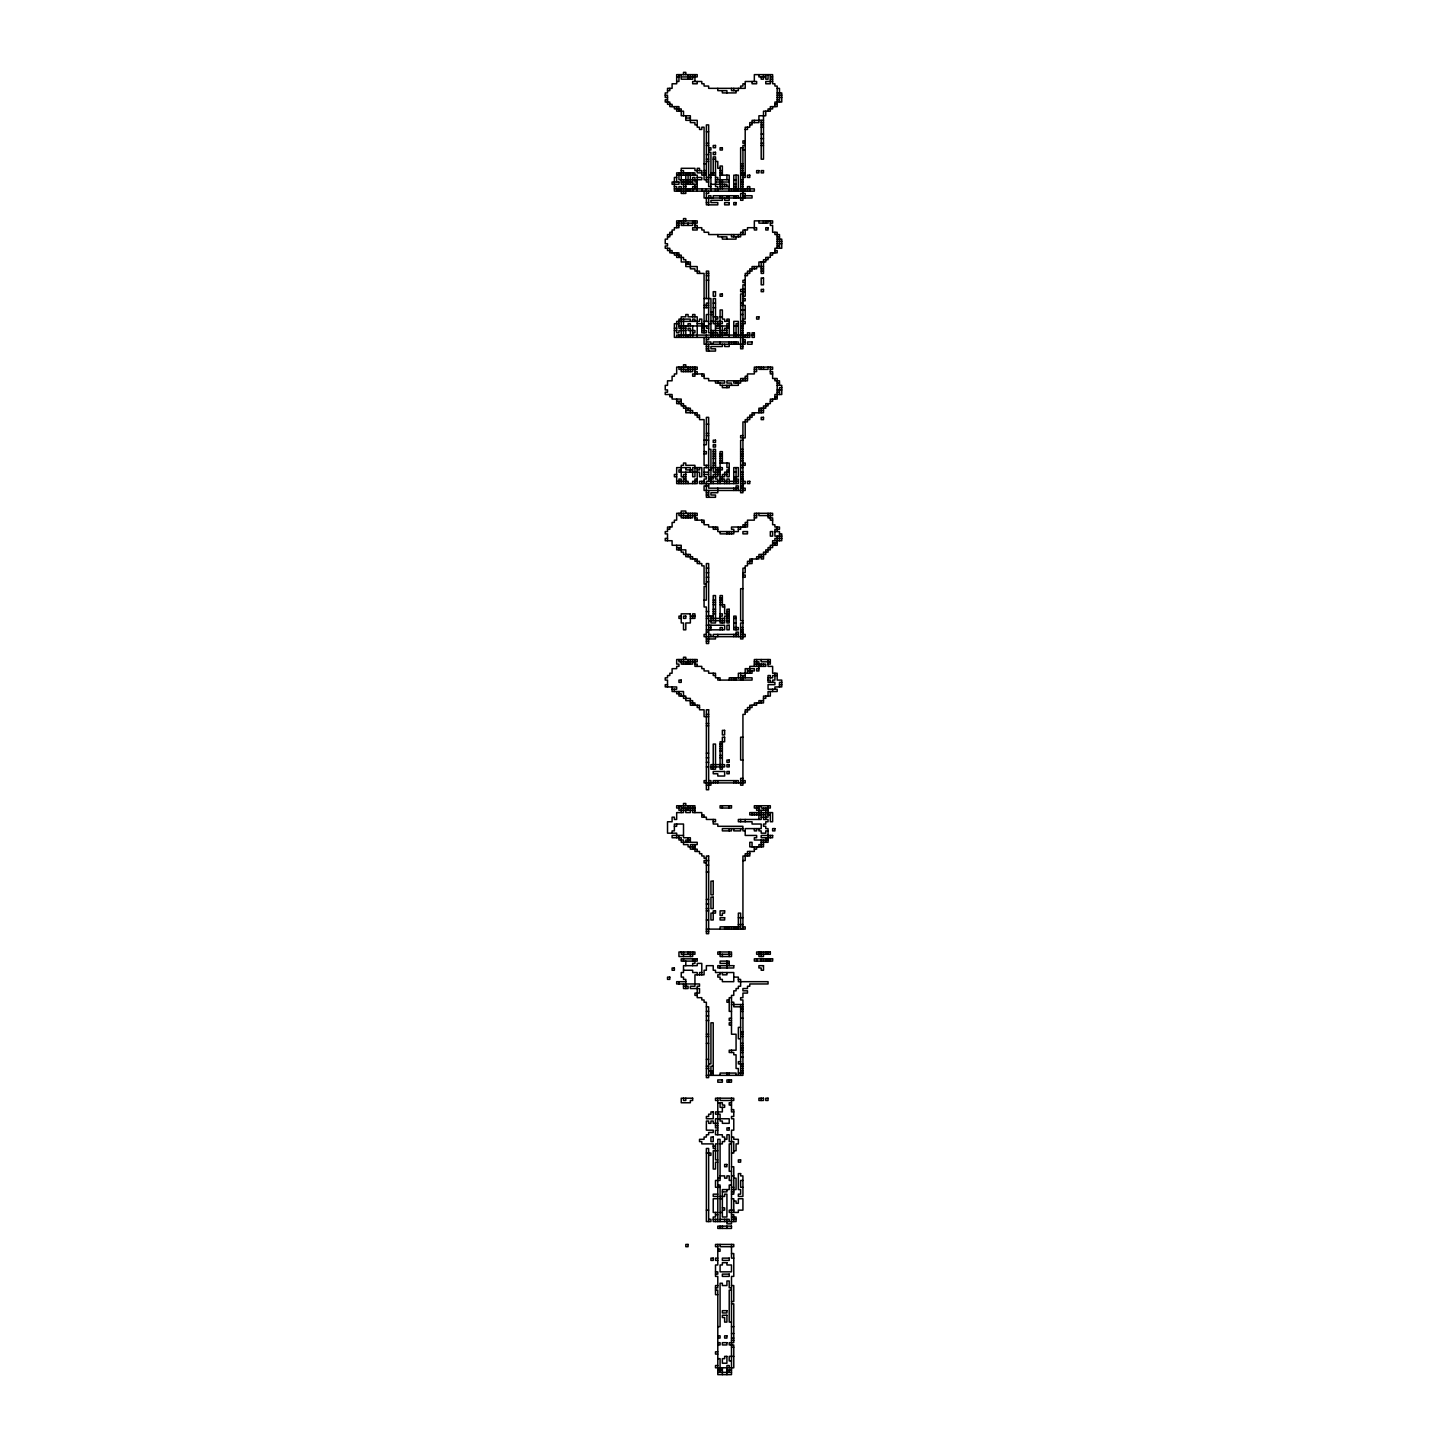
<?xml version="1.0" encoding="UTF-8"?>
<svg xmlns="http://www.w3.org/2000/svg" width="1447" height="1447" viewBox="0 0 1447 1447"><rect width="100%" height="100%" fill="white"/><g stroke="black" fill="none" stroke-linecap="round" stroke-linejoin="round"><path stroke-width="1.5" d="M676.671 76.926L678.95 76.926M681.23 76.926L697.219 76.926L697.219 74.629L676.671 74.629L676.671 83.781L672.095 83.781L672.095 88.339L667.519 88.339L667.519 92.915L665.24 92.915L665.24 97.474L667.519 97.474M765.77 76.926L758.915 76.926L758.915 74.629M770.329 76.926L772.626 76.926M770.329 79.205L772.626 79.205M676.671 81.484L678.95 81.484L678.95 74.629M772.626 81.484L765.77 81.484L765.77 83.781L770.329 83.781L770.329 74.629M745.205 83.781L742.926 83.781L742.926 86.06L740.629 86.06L740.629 88.339M777.184 88.339L779.481 88.339L779.481 102.05M667.519 90.636L669.816 90.636L669.816 88.339M777.184 92.915L781.76 92.915L781.76 102.05L774.905 102.05L774.905 106.626M665.24 95.195L667.519 95.195L667.519 104.329L672.095 104.329L672.095 106.626M777.184 95.195L781.76 95.195M777.184 97.474L781.76 97.474M667.519 99.771L665.24 99.771L665.24 102.05L669.816 102.05L669.816 106.626L678.95 106.626L678.95 111.184M777.184 99.771L779.481 99.771M774.905 104.329L777.184 104.329M685.806 118.039L690.364 118.039M763.491 120.336L752.06 120.336L752.06 124.894L749.781 124.894M761.194 122.615L763.491 122.615M697.219 124.894L694.94 124.894L694.94 122.615L690.364 122.615L690.364 115.76L681.23 115.76L681.23 108.905L674.374 108.905L674.374 106.626M761.194 124.894L763.491 124.894M761.194 127.191L763.491 127.191M745.205 129.47L747.484 129.47L747.484 127.191M706.371 131.749L708.65 131.749M761.194 134.046L763.491 134.046M761.194 138.605L763.491 138.605M745.205 140.884L742.926 140.884L742.926 143.181L745.205 143.181M706.371 143.181L708.65 143.181M761.194 143.181L763.491 143.181M706.371 145.46L708.65 145.46M745.205 145.46L742.926 145.46L742.926 200.301L740.629 200.301L740.629 193.446L745.205 193.446L745.205 198.004M761.194 145.46L763.491 145.46M708.65 147.739L710.929 147.739L710.929 150.036L708.65 150.036M742.926 147.739L740.629 147.739L740.629 191.149M742.926 150.036L745.205 150.036M708.65 152.315L710.929 152.315L710.929 191.149M706.371 154.594L708.65 154.594M706.371 159.17L708.65 159.17M713.226 159.17L715.505 159.17M706.371 161.449L708.65 161.449M715.505 161.449L717.784 161.449L717.784 168.304L720.081 168.304M704.074 163.746L706.371 163.746M740.629 163.746L742.926 163.746M740.629 166.025L742.926 166.025M740.629 168.304L742.926 168.304M681.23 170.601L683.509 170.601L683.509 175.159M704.074 170.601L706.371 170.601M720.081 170.601L722.36 170.601M740.629 170.601L742.926 170.601M701.795 172.88L697.219 172.88L697.219 168.304L699.516 168.304L699.516 170.601M704.074 172.88L706.371 172.88M710.929 172.88L715.505 172.88M720.081 172.88L722.36 172.88M740.629 172.88L745.205 172.88M676.671 175.159L697.219 175.159L697.219 191.149M706.371 175.159L701.795 175.159L701.795 170.601L694.94 170.601L694.94 168.304L681.23 168.304L681.23 184.294L697.219 184.294M708.65 175.159L715.505 175.159M720.081 175.159L729.216 175.159L729.216 191.149M740.629 175.159L745.205 175.159M676.671 177.456L674.374 177.456L674.374 191.149L754.339 191.149L754.339 188.87L674.374 188.87M697.219 177.456L701.795 177.456L701.795 179.735L678.95 179.735L678.95 172.88M706.371 177.456L710.929 177.456M715.505 177.456L717.784 177.456L717.784 179.735M742.926 177.456L745.205 177.456L745.205 127.191L749.781 127.191L749.781 122.615L758.915 122.615L758.915 115.76L765.77 115.76L765.77 111.184M708.65 179.735L704.074 179.735L704.074 127.191L701.795 127.191L701.795 129.47L699.516 129.47L699.516 127.191L697.219 127.191L697.219 120.336L685.806 120.336L685.806 115.76M715.505 179.735L729.216 179.735M733.774 179.735L736.071 179.735M740.629 179.735L742.926 179.735M681.23 182.015L692.661 182.015M697.219 182.015L694.94 182.015L694.94 177.456L692.661 177.456L692.661 184.294M708.65 182.015L706.371 182.015L706.371 124.894L708.65 124.894L708.65 186.591L710.929 186.591M715.505 182.015L729.216 182.015M740.629 182.015L742.926 182.015M710.929 184.294L726.919 184.294L726.919 186.591M733.774 184.294L736.071 184.294M740.629 184.294L742.926 184.294M674.374 186.591L676.671 186.591L676.671 191.149M683.509 186.591L685.806 186.591M697.219 186.591L692.661 186.591L692.661 191.149M720.081 186.591L729.216 186.591M733.774 186.591L736.071 186.591M740.629 186.591L742.926 186.591M706.371 193.446L708.65 193.446L708.65 191.149M742.926 195.725L752.06 195.725L752.06 198.004L704.074 198.004L704.074 191.149M706.371 202.58L708.65 202.58M676.671 223.145L678.95 223.145M681.23 223.145L697.219 223.145L697.219 220.866L676.671 220.866L676.671 227.704M770.329 223.145L772.626 223.145L772.626 220.866L754.339 220.866L754.339 230.001L756.636 230.001L756.636 227.704L747.484 227.704L747.484 230.001L742.926 230.001L742.926 234.559M676.671 225.425L678.95 225.425M694.94 225.425L697.219 225.425L697.219 230.001L692.661 230.001L692.661 227.704L701.795 227.704L701.795 230.001L704.074 230.001L704.074 232.28L708.65 232.28L708.65 234.559L745.205 234.559L745.205 230.001M672.095 232.28L669.816 232.28L669.816 236.856L667.519 236.856M742.926 232.28L740.629 232.28L740.629 236.856L731.495 236.856L731.495 234.559M777.184 236.856L779.481 236.856M777.184 239.135L781.76 239.135L781.76 248.269L774.905 248.269L774.905 252.845M777.184 241.414L781.76 241.414M777.184 243.711L781.76 243.711M777.184 245.99L779.481 245.99M774.905 250.566L777.184 250.566L777.184 252.845L770.329 252.845L770.329 257.421L765.77 257.421L765.77 261.979L758.915 261.979L758.915 266.555M770.329 255.124L772.626 255.124L772.626 252.845M685.806 264.276L690.364 264.276M763.491 266.555L752.06 266.555L752.06 271.114L747.484 271.114L747.484 275.69L745.205 275.69M761.194 268.835L763.491 268.835M761.194 271.114L763.491 271.114M706.371 273.411L708.65 273.411M706.371 275.69L708.65 275.69M706.371 280.266L708.65 280.266M745.205 280.266L742.926 280.266L742.926 282.545L745.205 282.545M745.205 284.824L742.926 284.824L742.926 348.799L740.629 348.799L740.629 293.976L742.926 293.976M745.205 289.4L740.629 289.4L740.629 291.679L745.205 291.679M742.926 296.255L745.205 296.255L745.205 273.411L749.781 273.411L749.781 268.835L756.636 268.835L756.636 266.555M704.074 298.534L710.929 298.534L710.929 337.386M742.926 298.534L745.205 298.534L745.205 300.831L742.926 300.831M708.65 303.11L706.371 303.11L706.371 307.686M713.226 303.11L715.505 303.11M740.629 303.11L742.926 303.11M704.074 305.389L708.65 305.389M740.629 305.389L745.205 305.389L745.205 319.1L742.926 319.1M704.074 307.686L708.65 307.686M713.226 307.686L715.505 307.686M740.629 309.965L745.205 309.965M710.929 312.245L713.226 312.245M708.65 314.524L706.371 314.524L706.371 321.379M710.929 314.524L713.226 314.524M740.629 314.524L742.926 314.524M713.226 316.821L717.784 316.821L717.784 319.1L715.505 319.1M720.081 316.821L722.36 316.821M704.074 321.379L708.65 321.379M710.929 321.379L722.36 321.379L722.36 323.676L713.226 323.676L713.226 298.534L715.505 298.534L715.505 337.386M729.216 321.379L724.64 321.379L724.64 319.1L722.36 319.1L722.36 309.965L720.081 309.965L720.081 337.386M740.629 321.379L745.205 321.379L745.205 323.676L740.629 323.676M678.95 323.676L674.374 323.676L674.374 337.386L749.781 337.386L749.781 332.81L747.484 332.81L747.484 337.386M697.219 323.676L704.074 323.676M708.65 323.676L710.929 323.676M729.216 323.676L726.919 323.676L726.919 335.089M738.35 323.676L736.071 323.676L736.071 337.386M678.95 325.955L708.65 325.955M715.505 325.955L729.216 325.955M733.774 325.955L738.35 325.955M740.629 325.955L742.926 325.955M674.374 328.234L676.671 328.234M685.806 328.234L678.95 328.234L678.95 319.1L690.364 319.1L690.364 321.379M701.795 328.234L704.074 328.234M708.65 328.234L706.371 328.234L706.371 325.955M715.505 328.234L720.081 328.234M729.216 328.234L724.64 328.234L724.64 330.531M740.629 328.234L742.926 328.234M674.374 330.531L676.671 330.531M685.806 330.531L678.95 330.531L678.95 332.81L676.671 332.81L676.671 321.379L699.516 321.379L699.516 319.1L701.795 319.1L701.795 332.81L706.371 332.81L706.371 330.531L701.795 330.531M710.929 330.531L726.919 330.531M740.629 330.531L742.926 330.531M692.661 332.81L694.94 332.81L694.94 330.531L688.085 330.531L688.085 328.234L690.364 328.234L690.364 337.386M720.081 332.81L726.919 332.81M733.774 332.81L736.071 332.81M740.629 332.81L742.926 332.81M749.781 335.089L676.671 335.089L676.671 337.386M752.06 335.089L754.339 335.089M706.371 339.665L708.65 339.665L708.65 337.386M742.926 339.665L745.205 339.665L745.205 344.241L704.074 344.241L704.074 337.386M706.371 341.944L710.929 341.944L710.929 344.241M742.926 341.944L745.205 341.944M706.371 346.52L708.65 346.52M740.629 346.52L742.926 346.52M706.371 348.799L708.65 348.799M754.339 369.365L756.636 369.365M770.329 369.365L772.626 369.365L772.626 367.086L754.339 367.086L754.339 373.941L747.484 373.941L747.484 380.796L726.919 380.796L726.919 383.075L731.495 383.075L731.495 385.354M694.94 371.644L697.219 371.644L697.219 373.941M754.339 371.644L756.636 371.644L756.636 367.086M770.329 371.644L772.626 371.644L772.626 378.499L777.184 378.499L777.184 399.065L770.329 399.065L770.329 403.641L765.77 403.641L765.77 408.199L758.915 408.199L758.915 412.775M772.626 373.941L770.329 373.941L770.329 367.086M704.074 376.22L701.795 376.22L701.795 373.941M747.484 376.22L745.205 376.22L745.205 380.796M747.484 378.499L740.629 378.499L740.629 383.075L733.774 383.075L733.774 380.796M777.184 383.075L779.481 383.075M777.184 385.354L781.76 385.354L781.76 394.506L774.905 394.506L774.905 399.065M781.76 387.651L779.481 387.651L779.481 394.506M777.184 389.93L781.76 389.93M777.184 392.209L779.481 392.209M672.095 396.785L669.816 396.785L669.816 394.506M774.905 396.785L777.184 396.785M676.671 401.344L681.23 401.344M770.329 401.344L772.626 401.344L772.626 399.065M685.806 410.496L692.661 410.496L692.661 412.775M758.915 410.496L763.491 410.496M699.516 417.351L697.219 417.351L697.219 412.775L685.806 412.775L685.806 405.92L681.23 405.92L681.23 399.065L672.095 399.065L672.095 394.506L665.24 394.506L665.24 392.209L667.519 392.209L667.519 389.93L665.24 389.93L665.24 385.354L667.519 385.354L667.519 380.796L672.095 380.796L672.095 376.22L674.374 376.22L674.374 373.941L676.671 373.941L676.671 367.086L697.219 367.086L697.219 369.365L678.95 369.365L678.95 367.086M706.371 424.206L708.65 424.206M706.371 433.34L708.65 433.34M706.371 435.619L708.65 435.619M742.926 435.619L740.629 435.619L740.629 437.916L745.205 437.916L745.205 419.63L749.781 419.63L749.781 415.054L754.339 415.054L754.339 412.775M704.074 440.195L708.65 440.195M742.926 440.195L740.629 440.195L740.629 492.74L742.926 492.74L742.926 421.909L747.484 421.909L747.484 417.351L752.06 417.351L752.06 412.775L763.491 412.775L763.491 405.92L768.05 405.92L768.05 403.641M704.074 444.754L706.371 444.754L706.371 417.351L708.65 417.351L708.65 481.326M708.65 449.33L710.929 449.33L710.929 483.605M740.629 449.33L742.926 449.33M704.074 451.609L706.371 451.609L706.371 453.906L704.074 453.906M713.226 451.609L715.505 451.609M740.629 451.609L742.926 451.609M713.226 453.906L715.505 453.906M720.081 453.906L722.36 453.906M740.629 453.906L742.926 453.906M713.226 456.185L715.505 456.185M720.081 456.185L722.36 456.185M740.629 456.185L742.926 456.185M713.226 458.464L715.505 458.464M720.081 458.464L722.36 458.464M740.629 458.464L742.926 458.464M720.081 460.761L722.36 460.761M740.629 460.761L742.926 460.761M713.226 463.04L715.505 463.04M720.081 463.04L729.216 463.04L729.216 476.75L726.919 476.75L726.919 469.895L729.216 469.895M742.926 463.04L745.205 463.04L745.205 465.319L740.629 465.319M708.65 465.319L704.074 465.319L704.074 419.63L699.516 419.63L699.516 415.054L694.94 415.054L694.94 412.775M713.226 465.319L715.505 465.319M708.65 467.616L704.074 467.616L704.074 476.75L706.371 476.75L706.371 479.029L704.074 479.029L704.074 483.605M710.929 467.616L722.36 467.616L722.36 469.895L715.505 469.895M729.216 467.616L726.919 467.616L726.919 463.04M740.629 467.616L742.926 467.616M681.23 469.895L678.95 469.895L678.95 472.174L699.516 472.174L699.516 476.75L701.795 476.75L701.795 467.616L692.661 467.616L692.661 476.75L694.94 476.75L694.94 465.319L685.806 465.319L685.806 463.04L683.509 463.04L683.509 465.319L681.23 465.319L681.23 476.75L685.806 476.75M692.661 469.895L685.806 469.895L685.806 467.616M697.219 469.895L699.516 469.895L699.516 467.616M708.65 469.895L710.929 469.895M704.074 472.174L708.65 472.174M720.081 472.174L713.226 472.174L713.226 449.33L715.505 449.33L715.505 479.029L717.784 479.029L717.784 483.605M729.216 472.174L724.64 472.174L724.64 476.75L720.081 476.75M733.774 472.174L736.071 472.174M740.629 472.174L742.926 472.174M676.671 474.471L674.374 474.471L674.374 476.75L676.671 476.75M685.806 474.471L683.509 474.471L683.509 483.605M704.074 474.471L708.65 474.471M720.081 474.471L713.226 474.471L713.226 479.029L708.65 479.029M726.919 474.471L722.36 474.471L722.36 481.326M740.629 474.471L742.926 474.471M708.65 476.75L717.784 476.75L717.784 467.616M733.774 476.75L738.35 476.75L738.35 467.616L733.774 467.616L733.774 483.605M740.629 476.75L742.926 476.75M683.509 479.029L685.806 479.029M697.219 479.029L694.94 479.029L694.94 483.605M720.081 479.029L724.64 479.029L724.64 483.605M733.774 479.029L738.35 479.029L738.35 483.605L699.516 483.605L699.516 481.326L704.074 481.326M740.629 479.029L742.926 479.029M676.671 481.326L688.085 481.326L688.085 483.605M697.219 481.326L692.661 481.326L692.661 483.605M726.919 481.326L706.371 481.326L706.371 497.316L715.505 497.316L715.505 495.019L710.929 495.019L710.929 492.74L717.784 492.74L717.784 488.164M729.216 481.326L738.35 481.326M740.629 481.326L745.205 481.326L745.205 483.605L740.629 483.605M708.65 485.885L704.074 485.885L704.074 490.461L745.205 490.461L745.205 488.164L740.629 488.164M740.629 485.885L742.926 485.885M738.35 488.164L708.65 488.164L708.65 483.605M706.371 492.74L708.65 492.74M706.371 495.019L708.65 495.019M754.339 515.584L756.636 515.584M694.94 517.881L697.219 517.881L697.219 520.16M754.339 517.881L756.636 517.881L756.636 513.305M772.626 520.16L770.329 520.16L770.329 513.305M704.074 522.439L701.795 522.439L701.795 520.16M747.484 522.439L745.205 522.439L745.205 527.015M747.484 524.736L742.926 524.736L742.926 527.015M667.519 529.295L669.816 529.295L669.816 527.015M717.784 529.295L713.226 529.295L713.226 527.015M738.35 529.295L740.629 529.295L740.629 527.015M774.905 531.574L779.481 531.574L779.481 540.726M779.481 533.871L781.76 533.871L781.76 540.726L772.626 540.726L772.626 547.581L768.05 547.581L768.05 552.139L763.491 552.139L763.491 558.994L761.194 558.994L761.194 554.436M781.76 536.15L774.905 536.15L774.905 529.295L779.481 529.295L779.481 527.015L774.905 527.015L774.905 524.736L772.626 524.736L772.626 517.881L768.05 517.881L768.05 513.305M667.519 538.429L665.24 538.429L665.24 540.726L672.095 540.726L672.095 545.284L681.23 545.284L681.23 552.139L683.509 552.139L683.509 554.436L690.364 554.436L690.364 558.994L697.219 558.994L697.219 563.57L701.795 563.57L701.795 565.849L704.074 565.849L704.074 584.136L706.371 584.136M781.76 538.429L774.905 538.429L774.905 540.726M772.626 543.005L777.184 543.005M676.671 547.581L681.23 547.581M763.491 556.715L756.636 556.715L756.636 558.994M752.06 561.291L747.484 561.291L747.484 565.849L745.205 565.849L745.205 572.705L742.926 572.705M747.484 563.57L752.06 563.57L752.06 558.994M706.371 568.146L708.65 568.146M745.205 568.146L742.926 568.146L742.926 638.959L740.629 638.959L740.629 622.97L742.926 622.97M706.371 572.705L708.65 572.705M742.926 574.984L745.205 574.984L745.205 577.281L742.926 577.281M706.371 577.281L708.65 577.281M706.371 581.839L708.65 581.839M706.371 586.415L704.074 586.415L704.074 606.98L706.371 606.98L706.371 643.535L708.65 643.535L708.65 563.57L706.371 563.57L706.371 600.125L704.074 600.125M742.926 588.694L740.629 588.694L740.629 620.691L742.926 620.691M720.081 597.846L722.36 597.846M713.226 600.125L715.505 600.125M720.081 600.125L722.36 600.125M713.226 602.404L715.505 602.404M720.081 602.404L722.36 602.404M713.226 604.701L715.505 604.701M720.081 604.701L724.64 604.701L724.64 613.835L729.216 613.835M724.64 606.98L722.36 606.98L722.36 595.549L720.081 595.549L720.081 622.97L724.64 622.97L724.64 616.115L729.216 616.115M713.226 609.259L715.505 609.259M706.371 611.556L708.65 611.556M713.226 611.556L715.505 611.556M726.919 611.556L729.216 611.556M713.226 613.835L715.505 613.835M720.081 613.835L722.36 613.835L722.36 616.115L720.081 616.115M681.23 616.115L678.95 616.115L678.95 618.394L681.23 618.394M690.364 616.115L694.94 616.115M706.371 616.115L713.226 616.115M690.364 618.394L694.94 618.394L694.94 613.835L692.661 613.835L692.661 618.394M706.371 618.394L708.65 618.394M710.929 618.394L724.64 618.394M726.919 618.394L729.216 618.394M733.774 618.394L736.071 618.394M708.65 620.691L724.64 620.691M726.919 620.691L729.216 620.691M733.774 622.97L736.071 622.97M706.371 625.249L724.64 625.249L724.64 629.825L706.371 629.825M708.65 627.546L710.929 627.546M733.774 627.546L738.35 627.546L738.35 629.825L733.774 629.825L733.774 616.115L736.071 616.115L736.071 629.825M740.629 627.546L742.926 627.546M740.629 629.825L742.926 629.825M706.371 632.104L708.65 632.104M740.629 632.104L742.926 632.104M706.371 634.401L704.074 634.401L704.074 636.68L745.205 636.68L745.205 634.401L740.629 634.401M708.65 634.401L710.929 634.401L710.929 636.68M738.35 634.401L713.226 634.401L713.226 636.68M706.371 638.959L715.505 638.959L715.505 636.68M706.371 641.256L708.65 641.256M754.339 661.804L758.915 661.804L758.915 670.956L756.636 670.956L756.636 668.659L758.915 668.659M770.329 661.804L761.194 661.804L761.194 659.525M694.94 664.101L697.219 664.101L697.219 666.38M754.339 664.101L765.77 664.101L765.77 666.38L749.781 666.38L749.781 673.235M768.05 664.101L770.329 664.101L770.329 659.525L754.339 659.525L754.339 666.38M747.484 670.956L754.339 670.956L754.339 668.659L745.205 668.659L745.205 677.811M715.505 675.514L713.226 675.514L713.226 673.235M740.629 675.514L745.205 675.514M777.184 675.514L772.626 675.514L772.626 677.811L768.05 677.811M768.05 680.09L770.329 680.09L770.329 682.369M781.76 682.369L779.481 682.369L779.481 686.945M667.519 684.666L665.24 684.666L665.24 686.945L676.671 686.945L676.671 689.224L672.095 689.224M779.481 684.666L781.76 684.666M763.491 698.376L765.77 698.376L765.77 696.079M763.491 700.655L758.915 700.655L758.915 702.935M690.364 702.935L694.94 702.935L694.94 705.214M699.516 707.511L697.219 707.511L697.219 705.214M745.205 712.069L747.484 712.069L747.484 707.511L752.06 707.511L752.06 705.214M706.371 714.366L708.65 714.366M708.65 716.645L704.074 716.645L704.074 709.79L699.516 709.79L699.516 705.214L690.364 705.214L690.364 698.376L683.509 698.376L683.509 691.521L672.095 691.521L672.095 686.945M706.371 723.5L708.65 723.5M706.371 725.779L708.65 725.779M742.926 737.21L740.629 737.21L740.629 760.055L742.926 760.055M720.081 744.065L722.36 744.065M720.081 746.345L722.36 746.345M720.081 748.624L722.36 748.624M720.081 750.921L722.36 750.921M706.371 753.2L708.65 753.2M720.081 755.479L722.36 755.479M706.371 757.776L708.65 757.776M720.081 757.776L722.36 757.776M706.371 762.334L708.65 762.334M706.371 766.91L708.65 766.91M710.929 766.91L724.64 766.91L724.64 764.631L710.929 764.631L710.929 769.189L715.505 769.189L715.505 744.065L713.226 744.065L713.226 769.189M742.926 778.341L740.629 778.341L740.629 785.196L742.926 785.196L742.926 714.366L745.205 714.366L745.205 709.79L749.781 709.79L749.781 705.214L756.636 705.214L756.636 702.935M706.371 780.62L704.074 780.62L704.074 782.899L745.205 782.899L745.205 780.62L740.629 780.62M708.65 780.62L710.929 780.62L710.929 785.196L706.371 785.196M678.95 808.041L676.671 808.041L676.671 805.744L694.94 805.744L694.94 812.599M681.23 808.041L694.94 808.041M758.915 808.041L754.339 808.041L754.339 805.744L770.329 805.744L770.329 808.041L761.194 808.041L761.194 805.744M694.94 810.32L678.95 810.32L678.95 805.744M768.05 810.32L756.636 810.32L756.636 805.744M701.795 814.896L704.074 814.896L704.074 817.175M765.77 814.896L749.781 814.896L749.781 812.599L772.626 812.599L772.626 821.751L770.329 821.751L770.329 812.599M768.05 814.896L770.329 814.896M761.194 817.175L768.05 817.175L768.05 805.744M713.226 821.751L715.505 821.751L715.505 819.454L706.371 819.454L706.371 817.175L701.795 817.175L701.795 812.599L692.661 812.599L692.661 805.744M674.374 826.309L676.671 826.309L676.671 824.03M742.926 828.606L722.36 828.606L722.36 830.885L731.495 830.885L731.495 828.606M745.205 830.885L742.926 830.885L742.926 826.309L717.784 826.309L717.784 824.03L713.226 824.03L713.226 819.454M768.05 830.885L765.77 830.885L765.77 833.165L761.194 833.165L761.194 830.885L758.915 830.885L758.915 828.606M683.509 835.444L672.095 835.444L672.095 837.741L681.23 837.741L681.23 842.299L697.219 842.299L697.219 844.596L690.364 844.596L690.364 849.154L697.219 849.154L697.219 851.451M690.364 840.02L685.806 840.02L685.806 842.299M768.05 840.02L754.339 840.02L754.339 837.741L756.636 837.741L756.636 835.444L745.205 835.444L745.205 828.606L761.194 828.606L761.194 824.03L752.06 824.03L752.06 821.751L738.35 821.751L738.35 819.454L761.194 819.454L761.194 810.32M761.194 842.299L768.05 842.299L768.05 828.606L765.77 828.606L765.77 826.309L763.491 826.309L763.491 824.03L765.77 824.03L765.77 821.751L768.05 821.751L768.05 819.454L763.491 819.454L763.491 817.175M763.491 844.596L758.915 844.596L758.915 846.875M694.94 846.875L688.085 846.875L688.085 844.596L683.509 844.596L683.509 840.02L678.95 840.02L678.95 835.444M754.339 849.154L756.636 849.154L756.636 846.875M749.781 853.73L745.205 853.73L745.205 860.585L742.926 860.585M706.371 858.306L704.074 858.306L704.074 856.009L701.795 856.009L701.795 853.73L699.516 853.73L699.516 851.451L694.94 851.451L694.94 844.596M708.65 860.585L704.074 860.585L704.074 862.864L706.371 862.864M706.371 865.161L708.65 865.161M706.371 872.016L708.65 872.016M706.371 899.419L708.65 899.419M706.371 903.995L708.65 903.995M706.371 908.571L708.65 908.571M706.371 910.85L708.65 910.85M738.35 917.705L742.926 917.705M706.371 919.985L708.65 919.985M738.35 924.561L742.926 924.561M740.629 926.84L720.081 926.84L720.081 929.119M742.926 926.84L745.205 926.84L745.205 929.119L706.371 929.119M706.371 931.416L708.65 931.416M731.495 954.26L717.784 954.26L717.784 951.981L731.495 951.981L731.495 956.539L720.081 956.539L720.081 951.981M729.216 963.395L720.081 963.395L720.081 961.115L729.216 961.115L729.216 965.674M683.509 970.25L692.661 970.25L692.661 972.529L697.219 972.529L697.219 974.826M701.795 972.529L699.516 972.529L699.516 974.826M733.774 977.105L738.35 977.105L738.35 981.681L768.05 981.681L768.05 983.96L749.781 983.96L749.781 986.239L747.484 986.239L747.484 988.536L742.926 988.536L742.926 990.815L747.484 990.815L747.484 993.094L742.926 993.094L742.926 997.67L740.629 997.67L740.629 999.949L742.926 999.949L742.926 1075.356L706.371 1075.356M738.35 979.384L740.629 979.384L740.629 986.239L738.35 986.239L738.35 988.536L736.071 988.536L736.071 990.815L733.774 990.815L733.774 995.391L731.495 995.391L731.495 1034.225L736.071 1034.225L736.071 1050.215L729.216 1050.215L729.216 1052.494L733.774 1052.494L733.774 1054.791L736.071 1054.791L736.071 1068.501L738.35 1068.501L738.35 1075.356M685.806 981.681L676.671 981.681L676.671 983.96L699.516 983.96L699.516 986.239L697.219 986.239L697.219 997.67L701.795 997.67L701.795 999.949L704.074 999.949L704.074 1002.246L706.371 1002.246L706.371 1077.635L708.65 1077.635L708.65 1006.805L706.371 1006.805M683.509 986.239L688.085 986.239L688.085 988.536L683.509 988.536L683.509 983.96M697.219 995.391L694.94 995.391L694.94 993.094L699.516 993.094L699.516 988.536L690.364 988.536L690.364 986.239L694.94 986.239L694.94 974.826L704.074 974.826L704.074 970.25L706.371 970.25L706.371 965.674L713.226 965.674L713.226 970.25L715.505 970.25L715.505 972.529L733.774 972.529L733.774 981.681L722.36 981.681L722.36 979.384L720.081 979.384L720.081 977.105L717.784 977.105L717.784 974.826L720.081 974.826L720.081 972.529M731.495 997.67L729.216 997.67L729.216 1011.381L731.495 1011.381M729.216 999.949L726.919 999.949L726.919 1002.246L729.216 1002.246M731.495 1002.246L733.774 1002.246L733.774 1006.805L742.926 1006.805M731.495 1004.525L742.926 1004.525M740.629 1009.084L742.926 1009.084M706.371 1011.381L708.65 1011.381M740.629 1011.381L742.926 1011.381M706.371 1015.939L708.65 1015.939M731.495 1018.236L729.216 1018.236L729.216 1020.515L731.495 1020.515M740.629 1018.236L742.926 1018.236M706.371 1020.515L708.65 1020.515M731.495 1022.794L729.216 1022.794L729.216 1025.091L731.495 1025.091M740.629 1027.37L738.35 1027.37L738.35 1038.801L740.629 1038.801M740.629 1031.946L742.926 1031.946M706.371 1034.225L708.65 1034.225M740.629 1034.225L742.926 1034.225M706.371 1036.504L708.65 1036.504M740.629 1036.504L742.926 1036.504M706.371 1043.359L708.65 1043.359M740.629 1043.359L742.926 1043.359M740.629 1045.656L742.926 1045.656M740.629 1047.935L742.926 1047.935M740.629 1050.215L742.926 1050.215M740.629 1052.494L742.926 1052.494M740.629 1057.07L742.926 1057.07M706.371 1059.349L708.65 1059.349M740.629 1061.646L738.35 1061.646L738.35 1063.925L742.926 1063.925M708.65 1063.925L710.929 1063.925L710.929 1022.794L713.226 1022.794L713.226 1075.356M706.371 1066.204L708.65 1066.204M713.226 1066.204L710.929 1066.204L710.929 1075.356M740.629 1066.204L742.926 1066.204M706.371 1068.501L708.65 1068.501M740.629 1068.501L742.926 1068.501M708.65 1070.78L713.226 1070.78M740.629 1070.78L742.926 1070.78M710.929 1073.059L713.226 1073.059M738.35 1073.059L742.926 1073.059M717.784 1100.48L715.505 1100.48L715.505 1098.201L733.774 1098.201L733.774 1100.48L720.081 1100.48L720.081 1098.201M717.784 1102.759L722.36 1102.759L722.36 1105.056L724.64 1105.056L724.64 1107.335L720.081 1107.335L720.081 1102.759M731.495 1102.759L729.216 1102.759L729.216 1105.056L731.495 1105.056M731.495 1109.614L733.774 1109.614L733.774 1116.469L731.495 1116.469L731.495 1118.766L733.774 1118.766L733.774 1130.179L731.495 1130.179L731.495 1223.855L726.919 1223.855L726.919 1219.296M733.774 1111.911L731.495 1111.911L731.495 1098.201M717.784 1123.324L713.226 1123.324L713.226 1121.045L710.929 1121.045L710.929 1123.324L708.65 1123.324L708.65 1121.045L706.371 1121.045L706.371 1130.179L713.226 1130.179L713.226 1132.476L708.65 1132.476L708.65 1134.755L706.371 1134.755L706.371 1137.035L704.074 1137.035L704.074 1139.314L699.516 1139.314L699.516 1141.611L701.795 1141.611L701.795 1143.89L713.226 1143.89L713.226 1148.466L715.505 1148.466M715.505 1125.621L717.784 1125.621M717.784 1127.9L715.505 1127.9L715.505 1118.766L729.216 1118.766L729.216 1123.324L722.36 1123.324L722.36 1121.045L720.081 1121.045L720.081 1114.19L715.505 1114.19L715.505 1111.911L722.36 1111.911L722.36 1107.335M717.784 1130.179L715.505 1130.179L715.505 1134.755L722.36 1134.755L722.36 1137.035L724.64 1137.035L724.64 1141.611L722.36 1141.611L722.36 1143.89L720.081 1143.89M731.495 1137.035L733.774 1137.035L733.774 1139.314L738.35 1139.314L738.35 1143.89L736.071 1143.89L736.071 1150.745L733.774 1150.745M724.64 1139.314L726.919 1139.314L726.919 1134.755L729.216 1134.755L729.216 1141.611L733.774 1141.611L733.774 1153.024L731.495 1153.024M717.784 1143.89L715.505 1143.89L715.505 1159.879L717.784 1159.879M731.495 1143.89L729.216 1143.89L729.216 1171.31L731.495 1171.31M713.226 1146.169L715.505 1146.169M717.784 1150.745L713.226 1150.745L713.226 1169.031L715.505 1169.031L715.505 1162.176L717.784 1162.176M706.371 1153.024L710.929 1153.024L710.929 1155.321L708.65 1155.321M731.495 1166.734L733.774 1166.734L733.774 1194.155L731.495 1194.155M720.081 1175.886L724.64 1175.886L724.64 1178.165L726.919 1178.165L726.919 1175.886L729.216 1175.886L729.216 1180.445L731.495 1180.445M731.495 1175.886L733.774 1175.886M717.784 1178.165L720.081 1178.165M733.774 1178.165L736.071 1178.165L736.071 1189.579L731.495 1189.579M742.926 1180.445L740.629 1180.445L740.629 1187.3L742.926 1187.3M717.784 1185.021L720.081 1185.021L720.081 1221.575M731.495 1185.021L729.216 1185.021L729.216 1189.579L722.36 1189.579L722.36 1216.999L726.919 1216.999L726.919 1194.155L724.64 1194.155L724.64 1196.434L720.081 1196.434M720.081 1187.3L715.505 1187.3L715.505 1180.445L720.081 1180.445L720.081 1139.314L717.784 1139.314L717.784 1221.575M731.495 1187.3L733.774 1187.3M722.36 1191.876L726.919 1191.876L726.919 1189.579M731.495 1191.876L733.774 1191.876M717.784 1194.155L713.226 1194.155L713.226 1196.434L717.784 1196.434M717.784 1198.731L713.226 1198.731L713.226 1212.441L717.784 1212.441M720.081 1198.731L722.36 1198.731M731.495 1198.731L733.774 1198.731L733.774 1212.441M733.774 1201.01L736.071 1201.01L736.071 1203.289L738.35 1203.289L738.35 1198.731L742.926 1198.731L742.926 1210.144L738.35 1210.144L738.35 1212.441L729.216 1212.441L729.216 1210.144L733.774 1210.144M722.36 1207.865L724.64 1207.865L724.64 1210.144L722.36 1210.144M706.371 1210.144L708.65 1210.144M720.081 1212.441L722.36 1212.441M715.505 1214.72L717.784 1214.72M731.495 1214.72L733.774 1214.72L733.774 1221.575M731.495 1216.999L736.071 1216.999L736.071 1221.575L713.226 1221.575L713.226 1216.999L715.505 1216.999L715.505 1212.441M708.65 1219.296L710.929 1219.296L710.929 1221.575L706.371 1221.575L706.371 1148.466L708.65 1148.466L708.65 1221.575M713.226 1219.296L717.784 1219.296M720.081 1219.296L729.216 1219.296L729.216 1221.575M731.495 1219.296L736.071 1219.296M717.784 1246.699L715.505 1246.699L715.505 1244.42L733.774 1244.42L733.774 1246.699L720.081 1246.699L720.081 1244.42M717.784 1248.996L720.081 1248.996L720.081 1251.275L717.784 1251.275M731.495 1253.554L733.774 1253.554L733.774 1276.399L731.495 1276.399L731.495 1374.65L717.784 1374.65L717.784 1290.109L715.505 1290.109M717.784 1258.13L715.505 1258.13L715.505 1260.409L717.784 1260.409M733.774 1258.13L731.495 1258.13L731.495 1244.42M715.505 1271.841L717.784 1271.841L717.784 1274.12L715.505 1274.12M717.784 1285.551L715.505 1285.551L715.505 1294.685L717.784 1294.685M731.495 1285.551L733.774 1285.551L733.774 1301.54L731.495 1301.54M715.505 1287.83L717.784 1287.83L717.784 1276.399L715.505 1276.399L715.505 1264.985L717.784 1264.985L717.784 1244.42M731.495 1287.83L729.216 1287.83L729.216 1280.975L726.919 1280.975L726.919 1285.551L722.36 1285.551L722.36 1283.254L720.081 1283.254L720.081 1326.664L717.784 1326.664M731.495 1290.109L729.216 1290.109L729.216 1322.106L731.495 1322.106M731.495 1303.819L733.774 1303.819L733.774 1342.671L729.216 1342.671L729.216 1344.95L733.774 1344.95L733.774 1367.795L715.505 1367.795L715.505 1365.516L717.784 1365.516M731.495 1326.664L733.774 1326.664M731.495 1333.519L733.774 1333.519M717.784 1335.816L720.081 1335.816L720.081 1338.095L717.784 1338.095M731.495 1338.095L733.774 1338.095M731.495 1340.374L733.774 1340.374M717.784 1342.671L720.081 1342.671L720.081 1344.95L717.784 1344.95M731.495 1347.229L733.774 1347.229M717.784 1351.805L715.505 1351.805L715.505 1354.085L717.784 1354.085M733.774 1356.364L729.216 1356.364L729.216 1360.94L731.495 1360.94M717.784 1358.661L720.081 1358.661L720.081 1372.371M717.784 1370.074L722.36 1370.074M726.919 1370.074L731.495 1370.074M717.784 1372.371L731.495 1372.371M779.481 248.269L779.481 234.559L774.905 234.559L774.905 232.28M779.481 385.354L779.481 380.796L774.905 380.796L774.905 378.499M777.184 248.269L777.184 232.28L772.626 232.28L772.626 225.425L770.329 225.425L770.329 220.866M777.184 527.015L777.184 531.574M777.184 536.15L777.184 545.284L770.329 545.284L770.329 549.86L765.77 549.86L765.77 554.436L758.915 554.436L758.915 558.994L749.781 558.994L749.781 563.57M774.905 543.005L774.905 545.284M774.905 673.235L774.905 680.09L772.626 680.09L772.626 682.369M774.905 689.224L774.905 686.945L781.76 686.945L781.76 680.09L777.184 680.09L777.184 673.235L772.626 673.235L772.626 666.38L768.05 666.38L768.05 659.525M772.626 106.626L772.626 108.905L768.05 108.905L768.05 111.184M772.626 689.224L772.626 691.521M770.329 677.811L770.329 675.514L768.05 675.514L768.05 682.369L774.905 682.369L774.905 684.666L768.05 684.666L768.05 689.224L777.184 689.224L777.184 691.521L768.05 691.521L768.05 696.079M770.329 691.521L770.329 696.079L763.491 696.079L763.491 702.935L754.339 702.935L754.339 705.214M770.329 835.444L770.329 837.741M770.329 958.836L770.329 961.115M768.05 74.629L768.05 79.205L765.77 79.205L765.77 74.629M768.05 220.866L768.05 223.145L758.915 223.145L758.915 220.866M768.05 257.421L768.05 259.7L763.491 259.7L763.491 273.411L761.194 273.411L761.194 261.979M768.05 367.086L768.05 369.365L758.915 369.365L758.915 367.086M768.05 951.981L768.05 954.26M768.05 958.836L768.05 961.115M765.77 220.866L765.77 223.145M765.77 808.041L765.77 819.454M765.77 837.741L765.77 842.299M765.77 951.981L765.77 954.26M765.77 958.836L765.77 961.115M763.491 74.629L763.491 79.205L761.194 79.205L761.194 76.926M763.491 220.866L763.491 223.145M763.491 367.086L763.491 369.365M763.491 664.101L763.491 666.38M763.491 808.041L763.491 810.32M763.491 812.599L763.491 814.896M763.491 840.02L763.491 846.875L749.781 846.875L749.781 842.299L752.06 842.299L752.06 846.875M763.491 951.981L763.491 956.539L758.915 956.539L758.915 951.981M763.491 958.836L763.491 961.115M761.194 120.336L761.194 159.17L763.491 159.17L763.491 111.184L770.329 111.184L770.329 106.626L777.184 106.626L777.184 86.06L774.905 86.06L774.905 83.781L772.626 83.781L772.626 74.629L754.339 74.629L754.339 81.484M761.194 367.086L761.194 369.365M761.194 408.199L761.194 412.775M761.194 664.101L761.194 666.38M761.194 700.655L761.194 702.935M761.194 840.02L761.194 846.875M761.194 951.981L761.194 956.539M761.194 958.836L761.194 961.115M761.194 1098.201L761.194 1100.48M758.915 513.305L758.915 515.584L772.626 515.584L772.626 513.305L754.339 513.305L754.339 520.16L747.484 520.16L747.484 527.015L731.495 527.015L731.495 529.295L733.774 529.295L733.774 533.871L720.081 533.871L720.081 531.574M758.915 805.744L758.915 819.454M756.636 659.525L756.636 666.38M756.636 812.599L756.636 814.896M756.636 828.606L756.636 830.885L754.339 830.885L754.339 828.606M756.636 958.836L756.636 961.115M754.339 120.336L754.339 122.615M754.339 266.555L754.339 268.835M754.339 812.599L754.339 814.896M754.339 846.875L754.339 851.451L747.484 851.451L747.484 856.009M752.06 81.484L752.06 83.781L756.636 83.781L756.636 81.484L745.205 81.484L745.205 88.339L708.65 88.339L708.65 86.06L704.074 86.06L704.074 83.781L701.795 83.781L701.795 81.484L692.661 81.484L692.661 83.781L697.219 83.781L697.219 81.484M752.06 670.956L752.06 673.235L738.35 673.235L738.35 677.811M752.06 812.599L752.06 814.896M749.781 191.149L749.781 186.591L747.484 186.591L747.484 191.149M749.781 851.451L749.781 856.009L742.926 856.009L742.926 929.119M747.484 668.659L747.484 673.235M745.205 188.87L745.205 191.149M745.205 335.089L745.205 337.386M745.205 819.454L745.205 821.751M742.926 378.499L742.926 380.796M742.926 675.514L742.926 680.09M740.629 673.235L740.629 680.09M740.629 819.454L740.629 821.751M740.629 828.606L740.629 830.885L733.774 830.885L733.774 828.606M740.629 929.119L740.629 913.129L738.35 913.129L738.35 929.119M740.629 1004.525L740.629 1075.356M738.35 88.339L738.35 90.636L731.495 90.636L731.495 88.339M738.35 191.149L738.35 175.159L733.774 175.159L733.774 191.149M738.35 198.004L738.35 195.725L713.226 195.725L713.226 198.004M738.35 234.559L738.35 236.856M738.35 337.386L738.35 321.379L733.774 321.379L733.774 337.386M738.35 344.241L738.35 341.944L713.226 341.944L713.226 344.241M738.35 380.796L738.35 385.354L720.081 385.354L720.081 383.075M738.35 490.461L738.35 485.885L736.071 485.885L736.071 490.461M738.35 527.015L738.35 531.574L717.784 531.574L717.784 527.015L708.65 527.015L708.65 524.736L704.074 524.736L704.074 520.16L694.94 520.16L694.94 513.305M738.35 636.68L738.35 632.104L736.071 632.104L736.071 636.68M738.35 782.899L738.35 780.62L713.226 780.62L713.226 782.899M736.071 90.636L736.071 92.915L722.36 92.915L722.36 90.636M736.071 175.159L736.071 191.149M736.071 195.725L736.071 198.004M736.071 236.856L736.071 239.135L722.36 239.135L722.36 236.856M736.071 341.944L736.071 344.241M736.071 380.796L736.071 383.075M736.071 467.616L736.071 483.605M736.071 677.811L736.071 680.09M736.071 780.62L736.071 782.899M736.071 926.84L736.071 929.119M736.071 1075.356L736.071 1073.059L720.081 1073.059L720.081 1075.356M733.774 88.339L733.774 90.636M733.774 195.725L733.774 198.004M733.774 234.559L733.774 236.856M733.774 341.944L733.774 344.241M733.774 488.164L733.774 490.461M733.774 634.401L733.774 636.68M733.774 677.811L733.774 680.09M733.774 780.62L733.774 782.899M733.774 926.84L733.774 929.119M731.495 188.87L731.495 191.149M731.495 341.944L731.495 344.241M731.495 531.574L731.495 533.871M731.495 677.811L731.495 680.09M731.495 926.84L731.495 929.119M731.495 1050.215L731.495 1052.494M729.216 195.725L729.216 200.301L724.64 200.301L724.64 198.004M729.216 337.386L729.216 319.1L726.919 319.1L726.919 321.379M729.216 341.944L729.216 346.52L724.64 346.52L724.64 344.241M729.216 385.354L729.216 387.651L722.36 387.651L722.36 385.354M729.216 483.605L729.216 479.029L726.919 479.029L726.919 483.605M729.216 531.574L729.216 533.871M729.216 680.09L729.216 677.811L752.06 677.811L752.06 680.09L717.784 680.09L717.784 677.811M729.216 805.744L729.216 808.041M729.216 828.606L729.216 830.885M729.216 926.84L729.216 929.119M729.216 951.981L729.216 956.539M729.216 1073.059L729.216 1075.356M729.216 1079.914L729.216 1082.211M729.216 1367.795L729.216 1365.516L726.919 1365.516L726.919 1374.65M729.216 1370.074L729.216 1372.371M726.919 92.915L726.919 90.636L717.784 90.636L717.784 88.339M726.919 175.159L726.919 179.735M726.919 195.725L726.919 198.004M726.919 239.135L726.919 236.856L717.784 236.856L717.784 234.559M726.919 385.354L726.919 387.651M726.919 531.574L726.919 533.871M726.919 926.84L726.919 929.119M726.919 961.115L726.919 967.971M726.919 972.529L726.919 974.826L722.36 974.826L722.36 972.529M726.919 1073.059L726.919 1075.356M726.919 1226.134L726.919 1228.431M724.64 184.294L724.64 186.591M724.64 332.81L724.64 335.089M724.64 926.84L724.64 929.119M724.64 1219.296L724.64 1221.575M722.36 175.159L722.36 166.025L720.081 166.025L720.081 188.87M722.36 179.735L722.36 188.87M722.36 195.725L722.36 200.301L710.929 200.301L710.929 202.58L717.784 202.58L717.784 204.859L706.371 204.859L706.371 188.87M722.36 325.955L722.36 337.386M722.36 344.241L722.36 346.52L710.929 346.52L710.929 348.799L715.505 348.799L715.505 351.096L706.371 351.096L706.371 335.089M722.36 463.04L722.36 451.609L720.081 451.609L720.081 483.605M722.36 618.394L722.36 622.97M722.36 629.825L722.36 627.546L720.081 627.546L720.081 629.825M722.36 805.744L722.36 808.041M722.36 954.26L722.36 956.539M722.36 1226.134L722.36 1228.431M722.36 1367.795L722.36 1374.65M720.081 195.725L720.081 198.004M720.081 341.944L720.081 344.241M720.081 680.09L720.081 677.811L715.505 677.811L715.505 673.235L708.65 673.235L708.65 670.956L704.074 670.956L704.074 668.659L701.795 668.659L701.795 666.38L694.94 666.38L694.94 659.525M720.081 965.674L720.081 967.971M720.081 1226.134L720.081 1228.431M717.784 191.149L717.784 186.591L715.505 186.591L715.505 156.891L713.226 156.891L713.226 175.159M717.784 321.379L717.784 325.955M717.784 337.386L717.784 332.81L708.65 332.81L708.65 271.114L706.371 271.114L706.371 298.534M717.784 380.796L717.784 383.075M717.784 634.401L717.784 636.68M717.784 780.62L717.784 782.899M717.784 1098.201L717.784 1134.755M715.505 188.87L715.505 191.149M715.505 380.796L715.505 383.075L724.64 383.075L724.64 380.796L708.65 380.796L708.65 378.499L704.074 378.499L704.074 373.941L692.661 373.941L692.661 376.22L694.94 376.22L694.94 367.086M715.505 527.015L715.505 529.295M715.505 780.62L715.505 782.899M715.505 1219.296L715.505 1221.575M713.226 330.531L713.226 337.386M713.226 481.326L713.226 483.605M713.226 620.691L713.226 595.549L715.505 595.549L715.505 622.97L710.929 622.97L710.929 616.115M710.929 198.004L710.929 195.725L708.65 195.725L708.65 204.859M710.929 625.249L710.929 629.825M708.65 344.241L708.65 351.096M708.65 490.461L708.65 497.316M706.371 465.319L706.371 467.616M704.074 332.81L704.074 273.411L697.219 273.411L697.219 266.555L685.806 266.555L685.806 259.7L683.509 259.7L683.509 257.421L676.671 257.421L676.671 252.845M701.795 188.87L701.795 191.149M701.795 481.326L701.795 483.605M701.795 974.826L701.795 963.395L697.219 963.395L697.219 965.674L683.509 965.674L683.509 972.529L681.23 972.529L681.23 977.105L683.509 977.105L683.509 979.384L685.806 979.384L685.806 988.536M699.516 273.411L699.516 271.114L694.94 271.114L694.94 268.835L690.364 268.835L690.364 261.979L681.23 261.979L681.23 255.124L674.374 255.124L674.374 252.845M699.516 563.57L699.516 561.291L694.94 561.291L694.94 558.994M697.219 337.386L697.219 316.821L688.085 316.821L688.085 314.524L685.806 314.524L685.806 316.821L681.23 316.821L681.23 337.386M697.219 467.616L697.219 483.605L676.671 483.605L676.671 467.616L690.364 467.616L690.364 472.174M694.94 74.629L694.94 81.484M694.94 175.159L694.94 172.88L676.671 172.88L676.671 182.015M694.94 184.294L694.94 188.87M694.94 220.866L694.94 227.704M694.94 316.821L694.94 314.524L692.661 314.524L692.661 316.821M694.94 321.379L694.94 319.1L692.661 319.1L692.661 321.379M694.94 958.836L694.94 963.395L692.661 963.395L692.661 965.674M692.661 74.629L692.661 79.205L681.23 79.205L681.23 74.629M692.661 172.88L692.661 175.159M692.661 220.866L692.661 225.425L681.23 225.425L681.23 220.866M692.661 325.955L692.661 337.386M692.661 367.086L692.661 371.644L681.23 371.644L681.23 367.086M692.661 513.305L692.661 517.881L681.23 517.881L681.23 511.026L685.806 511.026L685.806 513.305M692.661 558.994L692.661 556.715L685.806 556.715L685.806 549.86L676.671 549.86L676.671 545.284M692.661 659.525L692.661 664.101L681.23 664.101L681.23 659.525M692.661 705.214L692.661 700.655L685.806 700.655L685.806 696.079L678.95 696.079L678.95 691.521M692.661 844.596L692.661 849.154M692.661 951.981L692.661 956.539L678.95 956.539L678.95 951.981L694.94 951.981L694.94 954.26L681.23 954.26L681.23 951.981M692.661 958.836L692.661 961.115M690.364 74.629L690.364 79.205M690.364 172.88L690.364 184.294M690.364 188.87L690.364 191.149M690.364 325.955L690.364 323.676L688.085 323.676L688.085 325.955M690.364 367.086L690.364 371.644M690.364 412.775L690.364 408.199L683.509 408.199L683.509 403.641L676.671 403.641L676.671 399.065M690.364 513.305L690.364 517.881M690.364 659.525L690.364 664.101M690.364 805.744L690.364 812.599L685.806 812.599L685.806 808.041M690.364 842.299L690.364 837.741L683.509 837.741L683.509 824.03L674.374 824.03L674.374 830.885L672.095 830.885L672.095 833.165M690.364 951.981L690.364 956.539M688.085 74.629L688.085 79.205M688.085 172.88L688.085 184.294M688.085 188.87L688.085 191.149M688.085 223.145L688.085 225.425M688.085 261.979L688.085 264.276M688.085 335.089L688.085 337.386M688.085 367.086L688.085 371.644M688.085 408.199L688.085 410.496M688.085 513.305L688.085 517.881M688.085 554.436L688.085 556.715M688.085 659.525L688.085 664.101M688.085 805.744L688.085 810.32M688.085 837.741L688.085 842.299M688.085 951.981L688.085 954.26M685.806 74.629L685.806 72.35L683.509 72.35L683.509 74.629M685.806 172.88L685.806 193.446L681.23 193.446L681.23 186.591L678.95 186.591L678.95 191.149M685.806 220.866L685.806 218.569L683.509 218.569L683.509 225.425M685.806 325.955L685.806 337.386M685.806 367.086L685.806 364.789L683.509 364.789L683.509 371.644M685.806 369.365L685.806 371.644M685.806 472.174L685.806 483.605M685.806 515.584L685.806 517.881M685.806 659.525L685.806 657.245L683.509 657.245L683.509 664.101M685.806 661.804L685.806 664.101M685.806 805.744L685.806 803.465L683.509 803.465L683.509 812.599L676.671 812.599L676.671 819.454L674.374 819.454L674.374 817.175L672.095 817.175L672.095 821.751L667.519 821.751L667.519 833.165L676.671 833.165L676.671 837.741M685.806 961.115L685.806 965.674M685.806 1098.201L685.806 1100.48L683.509 1100.48L683.509 1098.201M683.509 115.76L683.509 111.184L676.671 111.184L676.671 106.626M683.509 179.735L683.509 193.446M683.509 319.1L683.509 337.386M683.509 513.305L683.509 517.881M683.509 951.981L683.509 956.539M683.509 958.836L683.509 961.115M681.23 483.605L681.23 479.029L678.95 479.029L678.95 483.605M681.23 696.079L681.23 693.8L676.671 693.8L676.671 691.521M681.23 805.744L681.23 812.599M678.95 220.866L678.95 227.704L674.374 227.704L674.374 230.001L672.095 230.001L672.095 234.559L667.519 234.559L667.519 239.135L665.24 239.135L665.24 243.711L667.519 243.711L667.519 245.99L665.24 245.99L665.24 248.269L669.816 248.269L669.816 252.845L678.95 252.845L678.95 257.421M678.95 335.089L678.95 337.386M678.95 401.344L678.95 403.641M678.95 513.305L678.95 515.584L697.219 515.584L697.219 513.305L676.671 513.305L676.671 520.16L674.374 520.16L674.374 522.439L672.095 522.439L672.095 527.015L667.519 527.015L667.519 531.574L665.24 531.574L665.24 533.871L667.519 533.871L667.519 540.726M678.95 547.581L678.95 549.86M678.95 659.525L678.95 661.804L697.219 661.804L697.219 659.525L676.671 659.525L676.671 664.101L678.95 664.101L678.95 666.38L676.671 666.38L676.671 668.659L672.095 668.659L672.095 673.235L669.816 673.235L669.816 675.514L667.519 675.514L667.519 677.811L665.24 677.811L665.24 680.09L667.519 680.09L667.519 686.945M678.95 981.681L678.95 983.96M674.374 689.224L674.374 691.521M672.095 252.845L672.095 250.566L667.519 250.566L667.519 248.269M715.505 145.46L713.226 145.46L713.226 147.739L715.505 147.739L715.505 145.46M722.36 147.739L720.081 147.739L720.081 150.036L722.36 150.036L722.36 147.739M715.505 152.315L713.226 152.315L713.226 154.594L715.505 154.594L715.505 152.315M758.915 170.601L756.636 170.601L756.636 172.88L758.915 172.88L758.915 170.601M763.491 170.601L761.194 170.601L761.194 172.88L763.491 172.88L763.491 170.601M749.781 175.159L747.484 175.159L747.484 177.456L749.781 177.456L749.781 175.159M678.95 182.015L672.095 182.015L672.095 184.294L678.95 184.294L678.95 182.015M729.216 202.58L724.64 202.58L724.64 204.859L729.216 204.859L729.216 202.58M736.071 202.58L733.774 202.58L733.774 204.859L736.071 204.859L736.071 202.58M768.05 227.704L765.77 227.704L765.77 230.001L768.05 230.001L768.05 227.704M763.491 277.969L761.194 277.969L761.194 284.824L763.491 284.824L763.491 277.969M763.491 289.4L761.194 289.4L761.194 291.679L763.491 291.679L763.491 289.4M715.505 291.679L713.226 291.679L713.226 296.255L715.505 296.255L715.505 291.679M722.36 293.976L720.081 293.976L720.081 296.255L722.36 296.255L722.36 293.976M758.915 316.821L756.636 316.821L756.636 319.1L758.915 319.1L758.915 316.821M754.339 332.81L752.06 332.81L752.06 337.386L754.339 337.386L754.339 332.81M752.06 341.944L747.484 341.944L747.484 344.241L752.06 344.241L752.06 341.944M763.491 417.351L761.194 417.351L761.194 419.63L763.491 419.63L763.491 417.351M715.505 440.195L713.226 440.195L713.226 442.475L715.505 442.475L715.505 440.195M715.505 444.754L713.226 444.754L713.226 447.051L715.505 447.051L715.505 444.754M749.781 481.326L747.484 481.326L747.484 483.605L749.781 483.605L749.781 481.326M747.484 531.574L742.926 531.574L742.926 533.871L747.484 533.871L747.484 531.574M772.626 531.574L770.329 531.574L770.329 536.15L772.626 536.15L772.626 531.574M729.216 609.259L726.919 609.259L726.919 622.97L729.216 622.97L729.216 609.259M690.364 613.835L681.23 613.835L681.23 622.97L683.509 622.97L683.509 629.825L685.806 629.825L685.806 622.97L690.364 622.97L690.364 613.835M685.806 616.115L683.509 616.115L683.509 618.394L685.806 618.394L685.806 616.115M729.216 625.249L726.919 625.249L726.919 629.825L729.216 629.825L729.216 625.249M681.23 680.09L678.95 680.09L678.95 682.369L681.23 682.369L681.23 680.09M708.65 709.79L706.371 709.79L706.371 789.755L708.65 789.755L708.65 709.79M724.64 730.355L722.36 730.355L722.36 734.931L724.64 734.931L724.64 730.355M724.64 737.21L722.36 737.21L722.36 769.189L720.081 769.189L720.081 741.786L724.64 741.786L724.64 737.21M729.216 760.055L726.919 760.055L726.919 762.334L729.216 762.334L729.216 760.055M729.216 764.631L726.919 764.631L726.919 766.91L729.216 766.91L729.216 764.631M724.64 771.486L713.226 771.486L713.226 773.765L717.784 773.765L717.784 776.044L724.64 776.044L724.64 771.486M729.216 771.486L726.919 771.486L726.919 773.765L729.216 773.765L729.216 771.486M731.495 805.744L720.081 805.744L720.081 808.041L731.495 808.041L731.495 805.744M774.905 828.606L772.626 828.606L772.626 830.885L774.905 830.885L774.905 828.606M772.626 835.444L761.194 835.444L761.194 837.741L772.626 837.741L772.626 835.444M708.65 856.009L706.371 856.009L706.371 933.695L708.65 933.695L708.65 856.009M713.226 881.151L710.929 881.151L710.929 894.861L713.226 894.861L713.226 881.151M713.226 897.14L710.929 897.14L710.929 908.571L713.226 908.571L713.226 897.14M715.505 910.85L713.226 910.85L713.226 919.985L710.929 919.985L710.929 913.129L715.505 913.129L715.505 910.85M724.64 910.85L720.081 910.85L720.081 915.426L722.36 915.426L722.36 913.129L724.64 913.129L724.64 910.85M724.64 917.705L720.081 917.705L720.081 919.985L724.64 919.985L724.64 917.705M770.329 951.981L756.636 951.981L756.636 954.26L770.329 954.26L770.329 951.981M697.219 958.836L681.23 958.836L681.23 961.115L697.219 961.115L697.219 958.836M772.626 958.836L754.339 958.836L754.339 961.115L772.626 961.115L772.626 958.836M733.774 965.674L717.784 965.674L717.784 967.971L733.774 967.971L733.774 965.674M763.491 965.674L758.915 965.674L758.915 967.971L761.194 967.971L761.194 970.25L763.491 970.25L763.491 965.674M674.374 967.971L672.095 967.971L672.095 970.25L674.374 970.25L674.374 967.971M669.816 977.105L667.519 977.105L667.519 979.384L669.816 979.384L669.816 977.105M722.36 1079.914L717.784 1079.914L717.784 1082.211L722.36 1082.211L722.36 1079.914M731.495 1079.914L726.919 1079.914L726.919 1082.211L731.495 1082.211L731.495 1079.914M692.661 1098.201L681.23 1098.201L681.23 1102.759L690.364 1102.759L690.364 1100.48L692.661 1100.48L692.661 1098.201M763.491 1098.201L758.915 1098.201L758.915 1100.48L763.491 1100.48L763.491 1098.201M768.05 1098.201L765.77 1098.201L765.77 1100.48L768.05 1100.48L768.05 1098.201M713.226 1111.911L710.929 1111.911L710.929 1114.19L708.65 1114.19L708.65 1116.469L706.371 1116.469L706.371 1118.766L713.226 1118.766L713.226 1111.911M729.216 1127.9L726.919 1127.9L726.919 1130.179L729.216 1130.179L729.216 1127.9M713.226 1137.035L710.929 1137.035L710.929 1141.611L713.226 1141.611L713.226 1137.035M740.629 1159.879L738.35 1159.879L738.35 1162.176L740.629 1162.176L740.629 1159.879M726.919 1164.455L724.64 1164.455L724.64 1166.734L726.919 1166.734L726.919 1164.455M740.629 1173.589L738.35 1173.589L738.35 1189.579L740.629 1189.579L740.629 1194.155L738.35 1194.155L738.35 1196.434L742.926 1196.434L742.926 1175.886L740.629 1175.886L740.629 1173.589M731.495 1226.134L717.784 1226.134L717.784 1228.431L731.495 1228.431L731.495 1226.134M688.085 1244.42L685.806 1244.42L685.806 1246.699L688.085 1246.699L688.085 1244.42M713.226 1258.13L710.929 1258.13L710.929 1260.409L713.226 1260.409L713.226 1258.13M729.216 1258.13L722.36 1258.13L722.36 1260.409L729.216 1260.409L729.216 1258.13M726.919 1262.706L722.36 1262.706L722.36 1264.985L720.081 1264.985L720.081 1271.841L731.495 1271.841L731.495 1264.985L726.919 1264.985L726.919 1262.706M729.216 1274.12L722.36 1274.12L722.36 1276.399L729.216 1276.399L729.216 1274.12M726.919 1310.675L722.36 1310.675L722.36 1312.954L726.919 1312.954L726.919 1310.675M726.919 1315.251L722.36 1315.251L722.36 1317.53L724.64 1317.53L724.64 1322.106L726.919 1322.106L726.919 1315.251M726.919 1335.816L724.64 1335.816L724.64 1338.095L726.919 1338.095L726.919 1335.816M726.919 1342.671L722.36 1342.671L722.36 1344.95L726.919 1344.95L726.919 1342.671M726.919 1356.364L724.64 1356.364L724.64 1358.661L722.36 1358.661L722.36 1363.219L726.919 1363.219L726.919 1356.364"/></g></svg>
